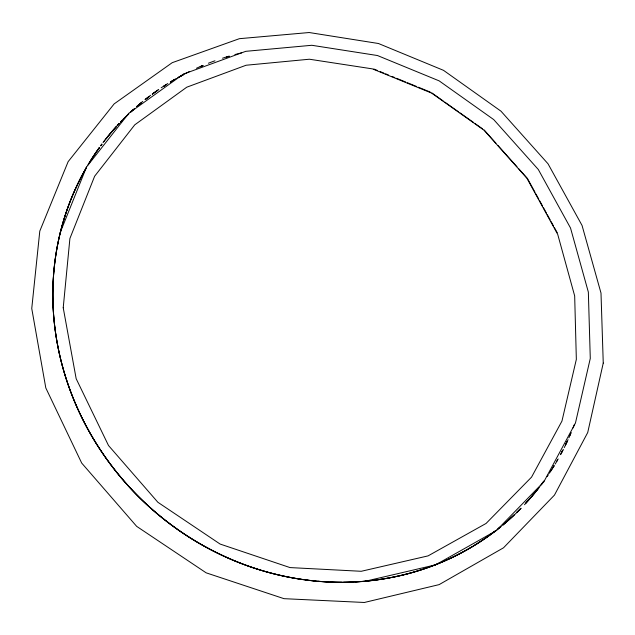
<?xml version="1.0" encoding="UTF-8"?>
<svg xmlns="http://www.w3.org/2000/svg" width="635" height="635" viewBox="0 0 635 635"><rect width="100%" height="100%" fill="white"/><g stroke="black" fill="none" stroke-linecap="round" stroke-linejoin="round"><path stroke-width="0.95" d="M60.261 232.418L86.519 167.029M86.582 166.934L128.889 113.213L183.356 74.136M496.443 530.495L543.798 481.894L575.445 423.061L590.28 358.442L588.351 292.116L570.524 228.013L538.313 169.505L493.72 119.594L439.166 80.875L377.46 55.531L311.801 45.283L245.761 51.324L183.412 74.112M496.348 530.566L435.642 564.825L365.371 581.223M373.84 69.009L377.484 70.493M380.206 71.612L383.842 73.096M385.659 73.835L388.39 74.954M392.025 76.438L394.756 77.557M396.573 78.295L405.662 82.01M407.479 82.756L416.568 86.471M418.386 87.217L430.205 92.043M431.895 92.964L443.151 100.941M444.754 102.084L458.422 111.768M460.026 112.903L473.694 122.587M475.305 123.73L482.536 128.849M484.148 129.992L495.959 143.224M497.927 145.431L516.969 166.751M518.938 168.958L527.471 178.514L535.019 192.294M535.964 194.016L538.805 199.184M539.75 200.914L542.592 206.081M543.536 207.804L546.37 212.979M547.314 214.701L550.156 219.877M551.101 221.599L553.466 225.909M554.411 227.632L557.252 232.799M520.24 508.937A278.106 258.604 43.9 0 1 516.723 512.429A278.146 258.635 43.9 0 0 520.938 508.27M513.858 515.175A278.106 258.604 43.9 0 1 502.722 525.042A278.146 258.635 43.9 0 0 514.588 514.54M498.11 528.78A278.106 258.604 43.9 0 0 500.428 526.923A278.146 258.635 43.9 0 1 498.118 528.82M474.162 545.489A278.106 258.604 43.9 0 0 495.784 530.598A278.146 258.635 43.9 0 1 151.376 508.698A278.146 258.635 43.9 0 1 86.471 167.576A278.106 258.604 43.9 0 0 303.078 579.525M472.472 546.505A278.106 258.604 43.9 0 1 448.834 558.998M447.024 559.824A278.106 258.604 43.9 0 1 355.346 581.866M353.409 581.962A278.106 258.604 43.9 0 1 343.638 582.224M341.678 582.239A278.106 258.604 43.9 0 1 330.819 582.033M328.835 581.946A278.106 258.604 43.9 0 1 317.929 581.223M315.944 581.041A278.106 258.604 43.9 0 1 305.054 579.795M90.106 161.592A278.106 258.604 43.9 0 1 99.552 147.455A278.146 258.635 43.9 0 0 88.503 164.148M106.18 138.684A278.106 258.604 43.9 0 1 116.459 126.555M119.134 123.65A278.106 258.604 43.9 0 0 117.793 125.095A278.146 258.635 43.9 0 1 119.094 123.642M121.849 120.801A278.106 258.604 43.9 0 0 120.483 122.214A278.146 258.635 43.9 0 1 121.801 120.793M123.904 118.697A278.106 258.604 43.9 0 1 128.77 113.919M130.921 111.895A278.106 258.604 43.9 0 1 133.104 109.895M139.057 104.664A278.106 258.604 43.9 0 1 141.343 102.751M157.147 90.726A278.106 258.604 43.9 0 0 152.305 94.194A278.146 258.635 43.9 0 1 157.924 90.146M179.737 76.732A278.106 258.604 43.9 0 1 183.166 74.89A278.146 258.635 43.9 0 0 177.998 77.66M569.944 435.102A278.106 258.604 43.9 0 0 570.714 433.3A278.146 258.635 43.9 0 1 569.96 435.134M567.126 441.365A278.106 258.604 43.9 0 1 565.428 444.921M561.864 451.969A278.106 258.604 43.9 0 0 562.777 450.215A278.146 258.635 43.9 0 1 560.475 454.62M538.401 488.251A278.106 258.604 43.9 0 1 525.701 503.206A278.146 258.635 43.9 0 0 539.012 487.521M521.041 508.302A278.241 258.723 43.9 0 1 502.825 525.121M501.301 526.383A278.241 258.723 43.9 0 1 496.665 530.082M495.879 530.685A278.241 258.723 43.9 0 1 151.344 508.738A278.241 258.723 43.9 0 1 86.423 167.489M87.94 164.909A278.241 258.723 43.9 0 1 99.465 147.36M100.64 145.74A278.241 258.723 43.9 0 1 101.83 144.129M103.037 142.534A278.241 258.723 43.9 0 1 119.055 123.539M120.412 122.111A278.241 258.723 43.9 0 1 128.699 113.808M130.85 111.784A278.241 258.723 43.9 0 1 134.509 108.45M136.731 106.489A278.241 258.723 43.9 0 1 142.811 101.378M145.129 99.504A278.241 258.723 43.9 0 1 150.646 95.258M152.241 94.075A278.241 258.723 43.9 0 1 158.718 89.471M161.179 87.805A278.241 258.723 43.9 0 1 167.831 83.518M170.347 81.978A278.241 258.723 43.9 0 1 176.276 78.502M177.983 77.541A278.241 258.723 43.9 0 1 189.278 71.628M196.469 68.247A278.241 258.723 43.9 0 1 202.859 65.469M208.415 63.222A278.241 258.723 43.9 0 1 214.963 60.777M222.512 58.206A278.241 258.723 43.9 0 1 229.172 56.158M234.902 54.554A278.241 258.723 43.9 0 1 241.594 52.864M574.469 424.299A278.241 258.723 43.9 0 1 573.064 427.926M571.222 432.435A278.241 258.723 43.9 0 1 568.889 437.832M568.079 439.626A278.241 258.723 43.9 0 1 564.253 447.619M563.356 449.382A278.241 258.723 43.9 0 1 560.594 454.628M558.189 458.954A278.241 258.723 43.9 0 1 555.188 464.082M554.164 465.772A278.241 258.723 43.9 0 1 549.378 473.258M548.283 474.901A278.241 258.723 43.9 0 1 547.172 476.52M544.354 480.536A278.241 258.723 43.9 0 1 540.306 486.005M539.123 487.545A278.241 258.723 43.9 0 1 524.47 504.722M103.68 141.835A278.146 258.635 43.9 0 1 116.419 126.548M123.174 119.388A278.146 258.635 43.9 0 1 128.73 113.911M130.881 111.887A278.146 258.635 43.9 0 1 133.064 109.879M136.763 106.593A278.146 258.635 43.9 0 1 141.303 102.743M226.314 57.126A278.146 258.635 43.9 0 1 229.172 56.277M567.142 441.396A278.146 258.635 43.9 0 1 565.444 444.96M557.586 459.803A278.146 258.635 43.9 0 1 556.593 461.51M551.958 469.106A278.146 258.635 43.9 0 1 550.894 470.765M63.222 307.753L69.906 238.474L94.631 176.236L134.763 124.825L186.754 87.201L246.102 65.238L309.388 59.222L372.42 68.874L431.641 93.099L484.068 130.246L526.883 178.205L557.736 234.442L574.675 295.934L576.342 359.378L561.951 421.1L531.558 477.123L486.077 523.446L428.085 555.879L361.236 571.286L290.005 567.579L220.115 544.06L157.877 502.277L108.506 445.516L76.168 378.706L63.222 307.753M603.25 363.061L587.724 432.53L554.45 495.109L503.515 547.799L439.126 584.621L364.371 602.472L284.004 598.67L206.153 572.833L136.668 526.359L81.693 463.066L45.807 387.937L31.75 308.507L39.791 231.116L68.128 161.671L114.149 103.894L172.22 62.682L239.403 38.679L309.174 32.528L378.452 43.505L443.5 70.334L500.991 111.189L548.013 163.782L582.049 225.441L600.996 293.052L603.25 363.061M101.918 144.232A278.106 258.604 43.9 0 0 100.727 145.844A278.146 258.635 43.9 0 1 101.87 144.224M149.122 96.576A278.106 258.604 43.9 0 0 145.193 99.624A278.146 258.635 43.9 0 1 149.082 96.568M166.211 84.693A278.106 258.604 43.9 0 0 163.719 86.296A278.146 258.635 43.9 0 1 166.172 84.685M174.625 79.605A278.106 258.604 43.9 0 0 170.402 82.105A278.146 258.635 43.9 0 1 174.593 79.589M202.898 65.596A278.106 258.604 43.9 0 0 200.152 66.77A278.146 258.635 43.9 0 1 202.867 65.58M552.998 467.4A278.106 258.604 43.9 0 0 554.038 465.717A278.146 258.635 43.9 0 1 553.014 467.431M541.353 484.394A278.106 258.604 43.9 0 0 543.076 482.068A278.146 258.635 43.9 0 1 541.369 484.434"/></g></svg>
